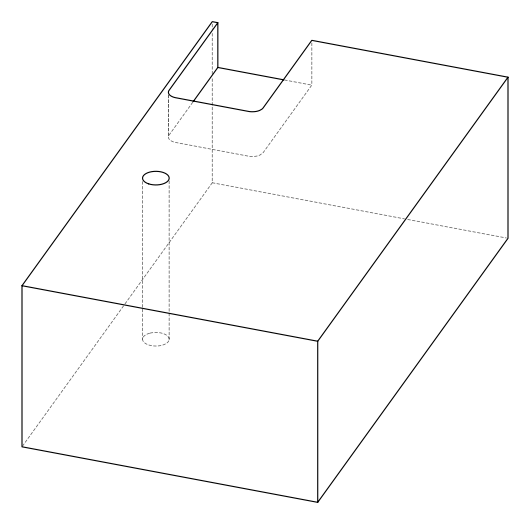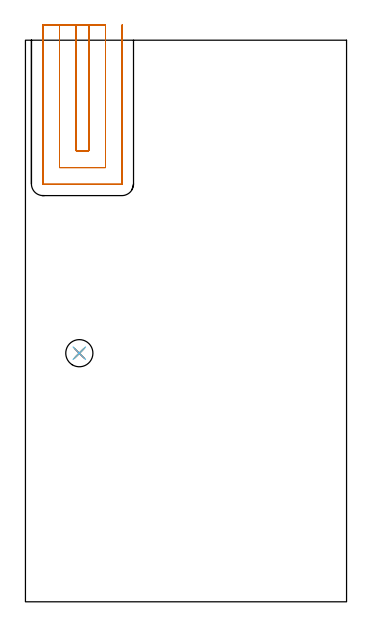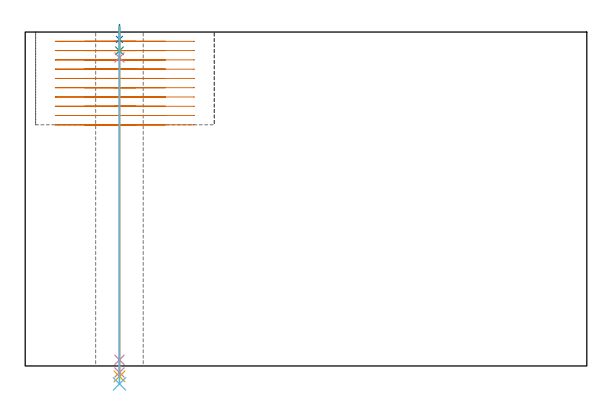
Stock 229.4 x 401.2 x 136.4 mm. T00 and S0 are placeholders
(PLAN: 6 operations, 5 tool changes, 19.1 min)
(1 MILL_SLOT | SLOT_PARTIAL_RECTANGULAR | NXT0201_012 | Follow Part, ap 4, ae 75% | 17.24 min | 305586 mm3)
(2 SPOT_DRILL | STEP1HOLE | NXT0321_9005460120000 | 0.05 min | 215 mm3)
(3 DRILL_BLIND_HOLE_INTO_CENTER | STEP1HOLE | NXT0301_022 | 0.04 min | 82 mm3)
(4 GUN_DRILL_THROUGH_HOLE | STEP1HOLE | UGT0307_001 | 0.6 min | 2503 mm3)
(5 SPADE_DRILL_TO_ENLARGE_THROUGH_HOLE | STEP1HOLE | UGT0306_003 | 0.57 min | 13912 mm3)
(6 DRILL_TO_ENLARGE_THROUGH_HOLE | STEP1HOLE | UGT0301_261 | 0.58 min | 23571 mm3)
(TOOL NXT0201_012 | ENDMILL 16mm [2P460-1600-NA 1630] | D16 FL38 Z6)
(TOOL NXT0321_9005460120000 | NC Spot Drill, 142deg, 12mm, Carbide, Uncoated | D12 PA142 FL30 Z2)
(TOOL NXT0301_022 | Carbide Drill 5.1mm [860.1-0510-015A1-MM 2214] | D5.1 PA140 FL28 Z2)
(TOOL UGT0307_001 | Gun Drill 5 mm | D5 PA130 FL24 Z1)
(TOOL UGT0306_003 | Spade Drill 12.5mm | D12.5 PA132 FL10 Z2)
(TOOL UGT0301_261 | Twist Drill 19.4 mm | D19.4 PA118 FL140 Z2)
(OP 1 MILL_SLOT)
G17 G21 G94 G90
T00 M6
G54
G17 G0 G90 X36.3 Y412.2 S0 M3
G43 Z146.4 H1
Z132.61
G94 G1 Y409.2 F250.
Y322.2 F500.
X45.2
Y409.2
Y412.2 F250.
X24.3
Y409.2
Y310.2 F500.
X57.2
Y409.2
Y412.2 F250.
X12.3
Y409.2
Y298.5 F500.
G3 X12.6 Y298.2 R0.3
G1 X68.9
G3 X69.2 Y298.5 R0.3
G1 Y409.2
Y412.2 F250.
G0 X36.3 Z128.82
G1 Y409.2
Y322.2 F500.
X45.2
Y409.2
Y412.2 F250.
X24.3
Y409.2
Y310.2 F500.
X57.2
Y409.2
Y412.2 F250.
X12.3
Y409.2
Y298.5 F500.
G3 X12.6 Y298.2 R0.3
G1 X68.9
G3 X69.2 Y298.5 R0.3
G1 Y409.2
Y412.2 F250.
G0 X36.3 Z125.03
G1 Y409.2
Y322.2 F500.
X45.2
Y409.2
Y412.2 F250.
X24.3
Y409.2
Y310.2 F500.
X57.2
Y409.2
Y412.2 F250.
X12.3
Y409.2
Y298.5 F500.
G3 X12.6 Y298.2 R0.3
G1 X68.9
G3 X69.2 Y298.5 R0.3
G1 Y409.2
Y412.2 F250.
G0 X36.3 Z121.24
G1 Y409.2
Y322.2 F500.
X45.2
Y409.2
Y412.2 F250.
X24.3
Y409.2
Y310.2 F500.
X57.2
Y409.2
Y412.2 F250.
X12.3
Y409.2
Y298.5 F500.
G3 X12.6 Y298.2 R0.3
G1 X68.9
G3 X69.2 Y298.5 R0.3
G1 Y409.2
Y412.2 F250.
G0 X36.3 Z117.45
G1 Y409.2
Y322.2 F500.
X45.2
Y409.2
Y412.2 F250.
X24.3
Y409.2
Y310.2 F500.
X57.2
Y409.2
Y412.2 F250.
X12.3
Y409.2
Y298.5 F500.
G3 X12.6 Y298.2 R0.3
G1 X68.9
G3 X69.2 Y298.5 R0.3
G1 Y409.2
Y412.2 F250.
G0 X36.3 Z113.66
G1 Y409.2
Y322.2 F500.
X45.2
Y409.2
Y412.2 F250.
X24.3
Y409.2
Y310.2 F500.
X57.2
Y409.2
Y412.2 F250.
X12.3
Y409.2
Y298.5 F500.
G3 X12.6 Y298.2 R0.3
G1 X68.9
G3 X69.2 Y298.5 R0.3
G1 Y409.2
Y412.2 F250.
G0 X36.3 Z109.87
G1 Y409.2
Y322.2 F500.
X45.2
Y409.2
Y412.2 F250.
X24.3
Y409.2
Y310.2 F500.
X57.2
Y409.2
Y412.2 F250.
X12.3
Y409.2
Y298.5 F500.
G3 X12.6 Y298.2 R0.3
G1 X68.9
G3 X69.2 Y298.5 R0.3
G1 Y409.2
Y412.2 F250.
G0 X36.3 Z106.08
G1 Y409.2
Y322.2 F500.
X45.2
Y409.2
Y412.2 F250.
X24.3
Y409.2
Y310.2 F500.
X57.2
Y409.2
Y412.2 F250.
X12.3
Y409.2
Y298.5 F500.
G3 X12.6 Y298.2 R0.3
G1 X68.9
G3 X69.2 Y298.5 R0.3
G1 Y409.2
Y412.2 F250.
G0 X36.3 Z102.29
G1 Y409.2
Y322.2 F500.
X45.2
Y409.2
Y412.2 F250.
X24.3
Y409.2
Y310.2 F500.
X57.2
Y409.2
Y412.2 F250.
X12.3
Y409.2
Y298.5 F500.
G3 X12.6 Y298.2 R0.3
G1 X68.9
G3 X69.2 Y298.5 R0.3
G1 Y409.2
Y412.2 F250.
G0 X36.3 Z98.5
G1 Y409.2
Y322.2 F500.
X45.2
Y409.2
Y412.2 F250.
X24.3
Y409.2
Y310.2 F500.
X57.2
Y409.2
Y412.2 F250.
X12.3
Y409.2
Y298.5 F500.
G3 X12.6 Y298.2 R0.3
G1 X68.9
G3 X69.2 Y298.5 R0.3
G1 Y409.2
Y412.2 F250.
G0 Z146.4
M5
M2
(OP 2 SPOT_DRILL)
G17 G21 G94 G90
T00 M6
G54
G17 G0 G90 X38.5 Y177.6 S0 M3
G43 Z146.4 H0
G94 G81 G98 Z133.4 F250. R139.4
G80
M5
M2
(OP 3 DRILL_BLIND_HOLE_INTO_CENTER)
G17 G21 G94 G90
T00 M6
G54
G17 G0 G90 X38.5 Y177.6 S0 M3
G43 Z146.4 H1
G94 G81 G98 Z128.75 F250. R138.4
G80
M5
M2
(OP 4 GUN_DRILL_THROUGH_HOLE)
G17 G21 G94 G90
T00 M6
G54
G17 G0 G90 X38.5 Y177.6 M8
G43 Z146.4 H0
Z134.316
S716 M3
G94 G1 Z125.994 F125. M26
G4 X.084
Z2.5 F250.
G4 X.084
Z-2.666 F125.
G4 X.084
M5
M9
G0 Z134.316
Z146.4
M2
(OP 5 SPADE_DRILL_TO_ENLARGE_THROUGH_HOLE)
G17 G21 G94 G90
T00 M6
G54
G17 G0 G90 X38.5 Y177.6 S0 M3
G43 Z146.4 H0
G94 G73 G98 Z-4.283 F250. Q11.724 R138.4
G80
M5
M2
(OP 6 DRILL_TO_ENLARGE_THROUGH_HOLE)
G17 G21 G94 G90
T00 M6
G54
G17 G0 G90 X38.5 Y177.6 S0 M3
G43 Z146.4 H0
G94 G73 G98 Z-7.328 F250. Q17.966 R138.4
G80
M5
M2
